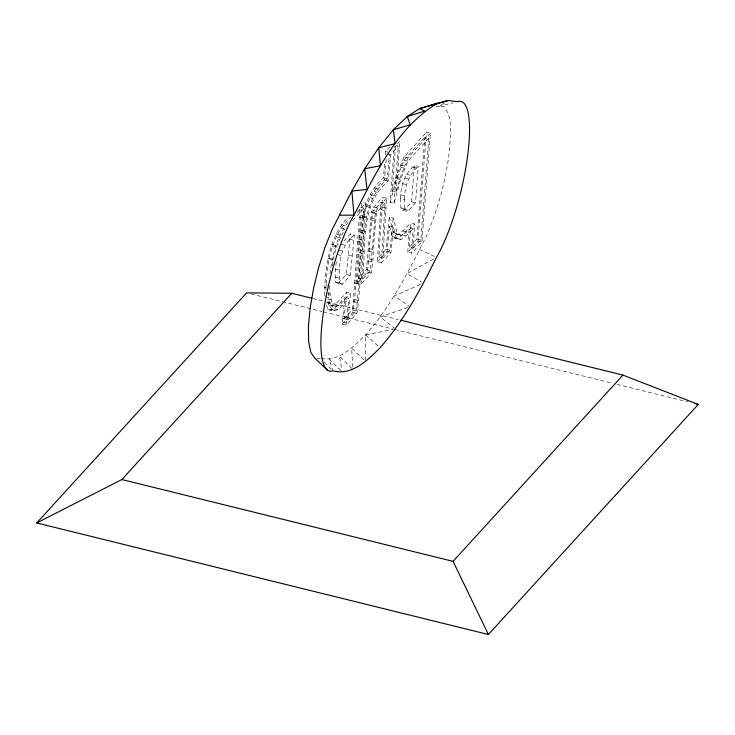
<?xml version="1.0" encoding="UTF-8"?>
<svg xmlns="http://www.w3.org/2000/svg" width="735" height="735" viewBox="0 0 735 735"><rect width="100%" height="100%" fill="white"/><g stroke="black" fill="none" stroke-linecap="round" stroke-linejoin="round"><path stroke-width="0.55" stroke-dasharray="3.67 2.76" d="M343.934 241.089L350.439 233.96L354.371 234.934L350.273 275.441L342.28 284.215L335.776 282.479L335.344 269.203L336.409 261.32M342.28 284.215L339.717 283.453C338.32 266.318 339.506 246.253 354.371 234.934M386.601 198.294L377.643 208.124L375.383 212.801L370.422 270.599L362.456 279.328L358.515 278.354L366.48 269.626L371.441 211.827L373.702 207.151L382.659 197.32L386.601 198.294L382.843 258.031L378.902 257.057L382.659 197.32M385.103 203.191L377.413 211.616L376.366 213.793L373.233 249.569L372.994 259.777L371.212 272.97L360.876 284.307L356.934 283.333L367.27 271.996L369.053 258.803L369.292 248.605L372.424 212.819L373.472 210.642L381.162 202.217L385.103 203.191L381.272 263.001L377.331 262.027L381.162 202.217M344.053 318.907L352.184 309.995L353.333 301.497L360.077 207.224L364.018 208.198L357.274 302.471L356.126 310.969L347.995 319.881L344.053 318.907L346.543 292.273L350.485 293.247L347.995 319.881M342.225 324.153L352.975 312.366L354.711 299.568L361.684 202.226L365.626 203.2L358.652 300.541L356.916 313.34L346.167 325.127L342.225 324.153L344.899 297.317L348.84 298.291L346.167 325.127M356.934 283.333C361.473 248.09 353.737 204.284 383.459 177.879L384.662 163.005M358.515 278.354C362.612 245.242 355.299 203.962 384.497 179.983L386.16 159.394M360.876 284.307C365.414 249.064 357.679 205.258 387.4 178.853L389.339 154.828M362.456 279.328C366.554 246.216 359.24 204.936 388.438 180.957L390.561 154.644L398.296 146.164L394.355 145.19M400.694 198.597C400.391 185.983 404.719 173.772 414.31 165.393L418.252 166.367L415.514 202.851L408.706 210.32L406.207 211.083L402.265 210.109L400.897 207.895L400.694 198.597L404.636 199.571L404.838 208.869L406.207 211.083M404.636 199.571C404.333 186.956 408.66 174.746 418.252 166.367M407.806 252.133L409.165 227.85L413.107 228.824L411.747 253.106L407.806 252.133L417.949 241.016L426.456 132.282L430.398 133.255L421.89 241.99L411.747 253.106M409.34 247.199L410.7 222.999L414.641 223.973L413.281 248.173L409.34 247.199L416.892 238.921L424.848 137.289L428.79 138.263L420.833 239.895L413.281 248.173M428.79 138.263L407.879 161.185L400.676 179.551L394.052 203.393L390.11 202.419L394.098 148.626M430.398 133.255L408.054 157.759L399.978 178.256L396.101 192.193L392.159 191.219L395.531 145.87M394.052 203.393L398.296 146.164M396.101 192.193L399.895 141.175L393.969 147.671M402.265 210.109L404.764 209.346L411.572 201.877L414.31 165.393M338.339 283.241L346.332 274.477L350.439 233.96M385.305 155.002L385.581 151.566L390.028 146.697M378.902 257.057L386.086 249.183L389.256 217.027L393.197 218.001L397.369 233.583L399.307 234.878L402.063 235.365L406.804 231.929L414.641 223.973M377.331 262.027L387.042 251.379L389.504 226.472L393.445 227.446L396.128 237.506L398.269 238.939L401.2 239.463L406.17 235.852L413.107 228.824M382.843 258.031L390.028 250.157L393.197 218.001M381.272 263.001L390.983 252.353L393.445 227.446M324.649 295.571C324.769 268.854 328.609 237.405 348.041 217.174M325.89 290.095C326.56 264.563 330.741 235.365 350.889 217.303M330.006 273.861C332.248 255.532 336.566 235.751 348.96 221.474M332.202 265.877C333.754 252.959 338.33 240.418 344.871 229.191L340.93 228.218M392.159 191.219L396.036 177.282L404.112 156.785L426.456 132.282M390.11 202.419L396.735 178.577L403.938 160.212L424.848 137.289M321.232 358.487C339.451 361.684 353.783 346.497 365.58 334.93C391.636 305.438 409.294 269.965 426.842 235.071C437.683 209.962 444.794 183.355 448.809 156.325C449.517 140.128 454.634 120.779 444.206 106.694L435.405 106.07M357.293 212.341L365.626 203.2M352.534 220.794L364.018 208.198M331.366 300.055L327.424 299.081L328.912 305.558L335.077 304.832L346.543 292.273M330.033 303.61L326.092 302.636L327.7 309.665L334.351 308.884L344.899 297.317M328.912 305.558L332.854 306.532L339.019 305.806L350.485 293.247M327.7 309.665L331.641 310.639L338.293 309.858L348.84 298.291M389.256 217.027L393.427 232.609L395.366 233.905L398.122 234.391L402.863 230.955L410.7 222.999M389.504 226.472L392.187 236.532L394.327 237.965L397.258 238.489L402.229 234.878L409.165 227.85M444.39 102.817L438.795 106.309L453.082 102.799M433.494 258.986L407.025 273.677L421.504 281.983M420.301 284.473L394.208 295.966L409.083 306.118M407.888 307.478L380.17 316.923L394.456 328.177M365.626 360.352L365.58 334.93L393.142 329.326M316.858 358.184L320.102 358.414M385.581 151.566L387.547 152.053M404.112 156.785L408.054 157.759M387.602 153.918L390.561 154.644M403.938 160.212L407.879 161.185M413.015 167.185L416.956 168.159M400.428 165.063L404.369 166.036M400.786 167.304L404.728 168.278M406.529 174.296L410.47 175.27M404.673 178.1L408.614 179.074M396.036 177.282L399.978 178.256M396.735 178.577L400.676 179.551M383.459 177.879L387.4 178.853M402.422 183.649L406.363 184.623M384.497 179.983L388.438 180.957M374.4 187.811L378.341 188.785M400.906 194.876L404.847 195.85M374.014 191.477L377.955 192.451M411.572 201.877L415.514 202.851M370.054 194.564L373.996 195.538M370.036 197.669L373.968 198.643M400.897 207.895L404.838 208.869M404.764 209.346L408.706 210.32M382.246 207.316L386.187 208.29M365.571 204.697L369.512 205.671M373.702 207.151L377.643 208.124M380.849 209.622L384.791 210.596M366.149 206.434L370.091 207.408M373.472 210.642L377.413 211.616M371.441 211.827L375.383 212.801M372.424 212.819L376.366 213.793M360.701 215.052L364.643 216.026M363.494 216.182L367.436 217.156M371.699 218.194L375.64 219.168M362.318 216.604L366.26 217.578M359.323 217.119L363.265 218.093M370.339 219.967L374.28 220.941M402.863 230.955L406.804 231.929M393.427 232.609L397.369 233.583M402.229 234.878L406.17 235.852M398.122 234.391L402.063 235.365M416.892 238.921L420.833 239.895M395.366 233.905L399.307 234.878M417.949 241.016L421.89 241.99M392.187 236.532L396.128 237.506M341.224 224.653L345.165 225.627M397.258 238.489L401.2 239.463M394.327 237.965L398.269 238.939M361.565 230.422L365.506 231.396M360.196 232.315L364.137 233.289M358.671 239.178L362.612 240.152M336.152 234.024L340.094 234.998M349.594 239.298L353.535 240.271M357.293 241.264L361.234 242.238M336.318 236.734L340.259 237.708M386.086 249.183L390.028 250.157M387.042 251.379L390.983 252.353M369.292 248.605L373.233 249.569M341.04 244.259L344.981 245.233M367.895 250.938L371.837 251.912M360.462 250.433L364.404 251.407M332.055 244.544L335.996 245.518M332.67 246.096L336.612 247.07M359.066 252.675L363.007 253.648M338.67 250.102L342.611 251.076M369.053 258.803L372.994 259.777M348.326 255.063L352.267 256.037M367.665 260.861L371.607 261.825M337.328 254.558L341.27 255.532M329.151 258.27L333.093 259.244M328.003 258.573L331.944 259.538M366.48 269.626L370.422 270.599M367.27 271.996L371.212 272.97M335.344 269.203L339.285 270.177M346.332 274.477L350.273 275.441M355.648 280.742L359.59 281.716M335.298 277.095L339.239 278.069M354.261 282.993L358.202 283.967M335.776 282.479L339.717 283.453M325.568 284.822L327.534 285.309M324.126 287.21L326.101 287.697M354.711 299.568L358.652 300.541M328.058 293.752L330.033 294.239L332.854 306.532M353.333 301.497L357.274 302.471M325.697 296.857L328.655 297.592L331.641 310.639M312.88 298.502L322.876 300.973M327.323 302.067L398.453 319.642M335.077 304.832L339.019 305.806M352.184 309.995L356.126 310.969M331.522 305.255L335.463 306.229M352.975 312.366L356.916 313.34M334.351 308.884L338.293 309.858M330.612 309.325L334.554 310.299M344.347 316.693L348.289 317.667M251.058 293.963L281.092 301.387M282.212 301.662L322.252 311.548M323.363 311.824L393.445 329.142M394.566 329.418L612.595 383.275M617.042 384.377L688.236 401.962M343.006 318.402L346.948 319.376M342.538 321.829L346.479 322.803M419.437 249.505L434.431 256.432M365.58 334.93L378.424 346.231M363.99 359.893L351.642 348.197L352.745 367.169M324.117 362.281L331.347 369.255M352.083 368.621L339.359 356.108L341.913 369.907M340.764 370.504L329.151 359.048L332.606 369.733M329.51 285.796L330.033 294.239M328.325 292.365L328.655 297.592"/><path stroke-width="1.1" d="M400.676 320.194L622.958 375.098L698.25 404.434L488.389 634.516L36.75 522.943L246.611 292.87L291.758 293.283L311.769 298.226M36.75 522.943L121.872 479.542L291.758 293.283M121.872 479.542L453.072 561.356L622.958 375.098M339.46 215.217L353.994 215.162L351.872 191.054L367.004 189.419L364.689 168.756L380.408 165.761L378.736 147.799L395.081 143.637L393.317 129.792L410.286 124.775L407.263 116.525L424.793 111.058L419.538 108.615L448.12 100.484L457.473 101.715A88.522 21.453 -76.1 0 1 467.46 157.051A88.522 21.453 -76.1 0 1 436.434 257.351C420.843 289.296 403.653 320.855 380.142 347.738C367.849 360.012 352.074 375.989 332.955 370.798A88.522 21.453 -76.1 0 1 322.968 315.462A88.522 21.453 -76.1 0 1 353.994 215.162C375.475 174.213 396.385 127.798 437.555 103.111L419.538 108.615L407.263 116.525L393.317 129.792L378.736 147.799L364.689 168.756L351.872 191.054L332.055 229.651L324.962 247.465L318.659 267.439L313.588 288.23L310.087 308.406L308.406 326.597L308.636 341.564L310.786 352.285L314.69 358.028L327.369 370.072M429.745 105.675L448.12 100.484M694.915 403.607L698.25 404.434M453.072 561.356L488.389 634.516"/></g></svg>
